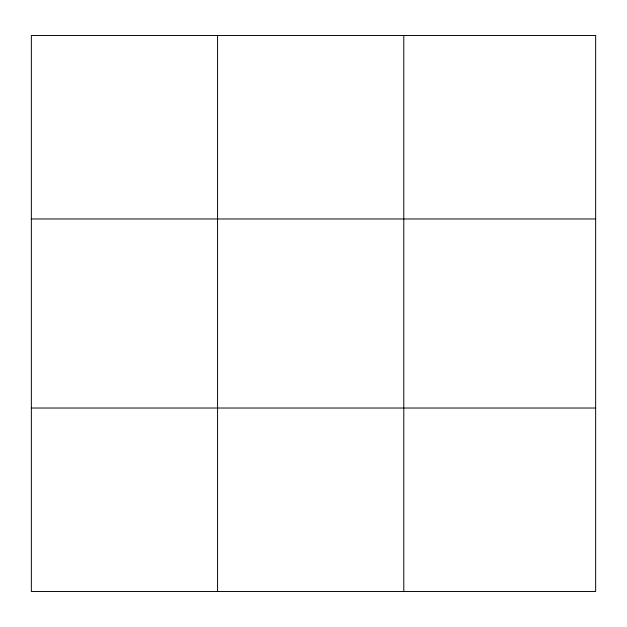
<?xml version="1.0" encoding="UTF-8"?>
<svg xmlns="http://www.w3.org/2000/svg" width="627" height="627" viewBox="0 0 627 627"><rect width="100%" height="100%" fill="white"/><g stroke="black" fill="none" stroke-linecap="round" stroke-linejoin="round"><path stroke-width="0.94" d="M217.569 591.512L217.569 35.488M403.788 591.512L403.788 35.488M31.35 218.972L595.65 218.972M31.35 408.028L595.65 408.028M595.65 35.488L595.65 591.512L31.35 591.512L31.35 35.488L595.65 35.488"/></g></svg>
